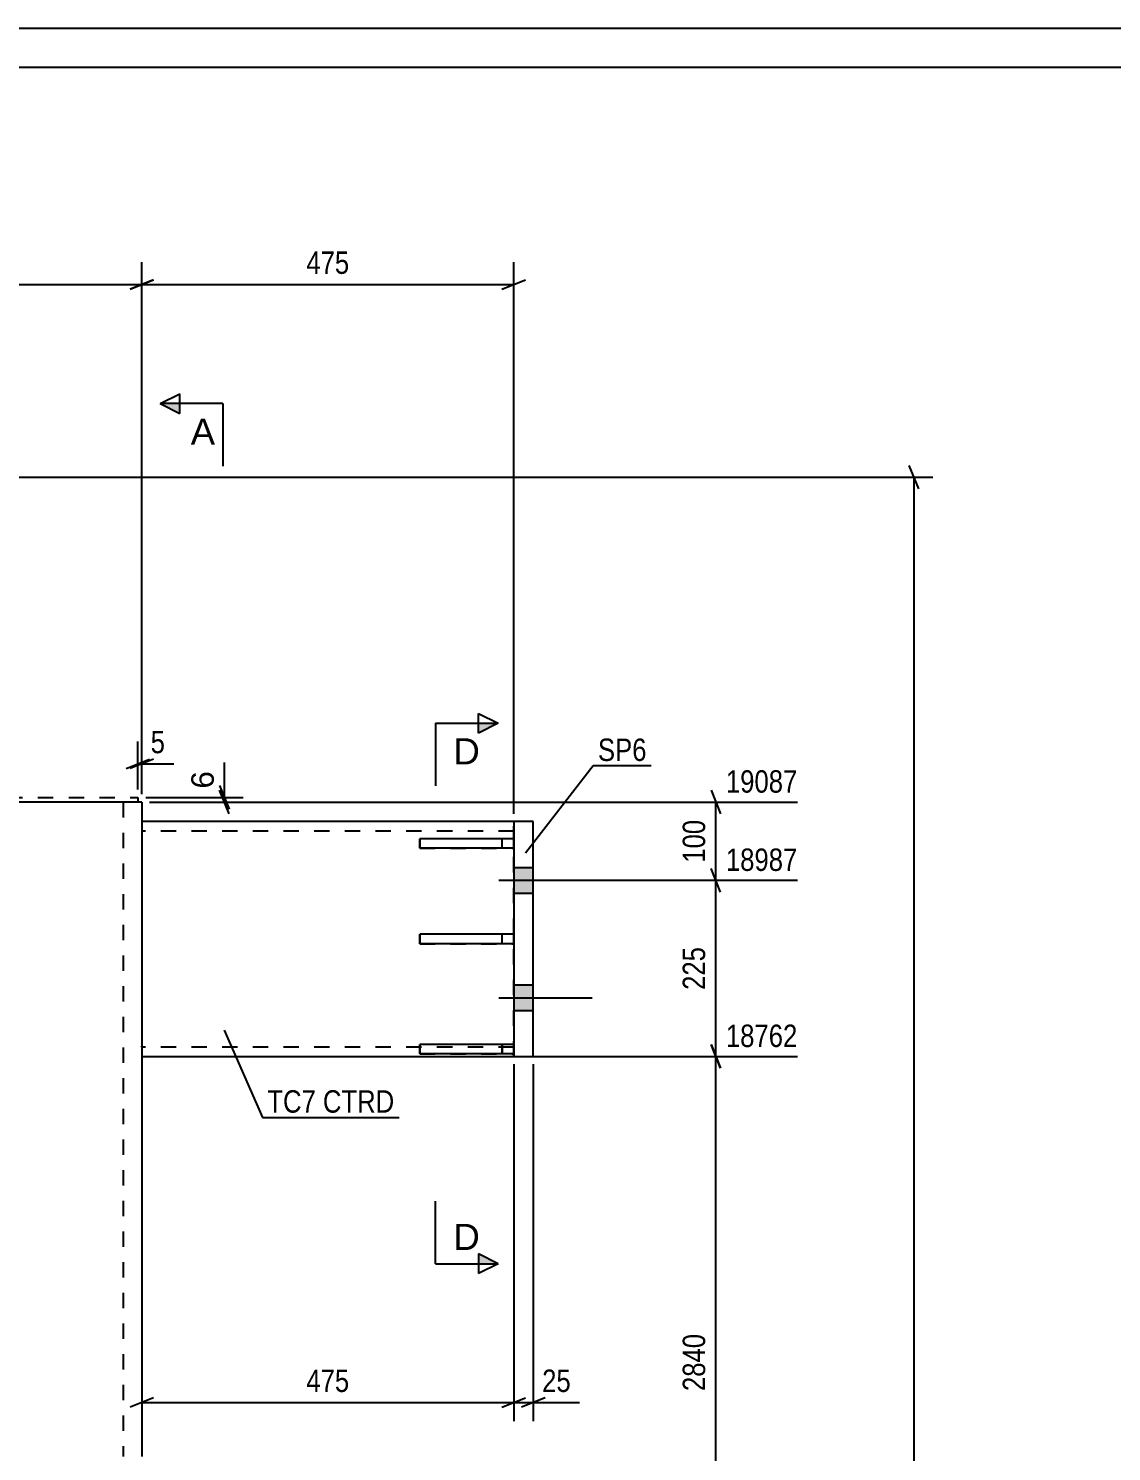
# Model space of a CAD drawing. Header units: millimetres. Extents: x -213 to 628, y -245 to 349.
# Drawn here: x 35.5 to 173.9, y 167.2 to 349.1 of the extents above; entities that cross this region are included whole.
import ezdxf

# ---------------------------------------------------------------- set-up
doc = ezdxf.new("R2010")
doc.units = ezdxf.units.MM
doc.linetypes.add('DXK_LINE_DOT2', pattern=[3.9198, 1.9599, -1.9599])
doc.styles.add('Arial', font='ARIAL.TTF', dxfattribs={"height": 0.2})
doc.styles.add('Arial Narrow', font='ARIALN.TTF', dxfattribs={"height": 0.2})

# ---------------------------------------------------------------- blocks, each defined once
blk = doc.blocks.new('Unknown-284856677-1134')
at = {"color": 5, "linetype": 'Continuous'}
for p, q in [((627.99, 349.07), (-213.01, 349.07)), ((622.99, 344.07), (-208.01, 344.07))]:
    blk.add_line(p, q, dxfattribs=at)
blk = doc.blocks.new('Part-284856677-2988 - 2835')
at = {"color": 2, "linetype": 'Continuous'}
for p, q in [((97.5, 247.72), (97.5, 217.72)), ((100, 247.72), (97.5, 247.72)), ((100, 217.72), (100, 247.72)), ((97.5, 217.72), (100, 217.72))]:
    blk.add_line(p, q, dxfattribs=at)
blk = doc.blocks.new('Part-284856677-2925 - 2835')
at = {"color": 2, "linetype": 'Continuous'}
for p, q in [((97.5, 247.72), (50, 247.72)), ((50, 247.72), (50, 217.72)), ((50, 217.72), (97.5, 217.72))]:
    blk.add_line(p, q, dxfattribs=at)
at = {"color": 7, "linetype": 'DXK_LINE_DOT2'}
for p, q in [((97.5, 217.72), (97.5, 247.72)), ((97.5, 246.52), (50, 246.52)), ((50, 218.92), (50, 219.01)), ((97.5, 218.92), (50, 218.92))]:
    blk.add_line(p, q, dxfattribs=at)
blk = doc.blocks.new('Part-284856677-2954 - 2835')
at = {"color": 7, "linetype": 'DXK_LINE_DOT2'}
for p, q in [((97.51, 233.32), (85.51, 233.32)), ((85.51, 233.32), (85.51, 232.12)), ((96.01, 232.12), (96.01, 233.32)), ((97.51, 232.12), (97.51, 233.32)), ((85.51, 232.12), (97.51, 232.12))]:
    blk.add_line(p, q, dxfattribs=at)
blk = doc.blocks.new('Part-284856677-2955 - 2835')
at = {"color": 7, "linetype": 'DXK_LINE_DOT2'}
for p, q in [((97.51, 219.24), (85.51, 219.24)), ((85.51, 219.24), (85.51, 218.04)), ((96.01, 219.24), (96.01, 218.04)), ((97.51, 218.04), (97.51, 219.24)), ((85.51, 218.04), (97.51, 218.04))]:
    blk.add_line(p, q, dxfattribs=at)
blk = doc.blocks.new('Part-284856677-2956 - 2835')
at = {"color": 2, "linetype": 'Continuous'}
for p, q in [((85.51, 244.34), (85.51, 245.54)), ((97.5, 245.54), (85.51, 245.54)), ((97.51, 245.54), (97.51, 244.34)), ((97.5, 244.34), (85.51, 244.34))]:
    blk.add_line(p, q, dxfattribs=at)
at = {"color": 7, "linetype": 'DXK_LINE_DOT2'}
for p, q in [((96.01, 244.34), (96.01, 245.54)), ((97.5, 245.54), (97.51, 245.54)), ((97.51, 245.54), (97.5, 245.54)), ((97.51, 244.34), (97.5, 244.34)), ((97.51, 244.34), (97.5, 244.34))]:
    blk.add_line(p, q, dxfattribs=at)
blk = doc.blocks.new('Part-284856677-2957 - 2835')
at = {"color": 2, "linetype": 'Continuous'}
for p, q in [((85.51, 232.12), (85.51, 233.32)), ((97.5, 233.32), (85.51, 233.32)), ((97.51, 233.32), (97.51, 232.12)), ((97.5, 232.12), (85.51, 232.12))]:
    blk.add_line(p, q, dxfattribs=at)
at = {"color": 7, "linetype": 'DXK_LINE_DOT2'}
for p, q in [((96.01, 232.12), (96.01, 233.32)), ((97.5, 233.32), (97.51, 233.32)), ((97.51, 233.32), (97.5, 233.32)), ((97.51, 232.12), (97.5, 232.12)), ((97.51, 232.12), (97.5, 232.12))]:
    blk.add_line(p, q, dxfattribs=at)
blk = doc.blocks.new('Part-284856677-2958 - 2835')
at = {"color": 2, "linetype": 'Continuous'}
for p, q in [((85.51, 218.04), (85.51, 219.24)), ((97.5, 219.24), (85.51, 219.24)), ((97.51, 219.24), (97.51, 218.04)), ((97.5, 218.04), (85.51, 218.04))]:
    blk.add_line(p, q, dxfattribs=at)
at = {"color": 7, "linetype": 'DXK_LINE_DOT2'}
for p, q in [((96.01, 218.04), (96.01, 219.24)), ((97.5, 219.24), (97.51, 219.24)), ((97.51, 219.24), (97.5, 219.24)), ((97.51, 218.04), (97.5, 218.04)), ((97.51, 218.04), (97.5, 218.04))]:
    blk.add_line(p, q, dxfattribs=at)
blk = doc.blocks.new('Bolt-284856677-3037 - 2835')
at = {"linetype": 'Continuous'}
for points in [[(97.5, 241.87), (97.5, 238.57), (100, 238.57), (100, 241.87)], [(97.5, 241.87), (97.5, 238.57), (100, 238.57), (100, 241.87)], [(97.5, 226.87), (97.5, 223.57), (100, 223.57), (100, 226.87)], [(97.5, 226.87), (97.5, 223.57), (100, 223.57), (100, 226.87)]]:
    blk.add_hatch(color=1, dxfattribs=at).paths.add_polyline_path(points)
at = {"color": 1, "linetype": 'Continuous'}
for p, q in [((97.5, 241.87), (100, 241.87)), ((97.5, 241.87), (100, 241.87)), ((95.6, 240.22), (107.5, 240.22)), ((95.6, 240.22), (107.5, 240.22)), ((97.5, 238.57), (100, 238.57)), ((97.5, 238.57), (100, 238.57)), ((97.5, 226.87), (100, 226.87)), ((97.5, 226.87), (100, 226.87)), ((95.6, 225.22), (107.5, 225.22)), ((95.6, 225.22), (107.5, 225.22)), ((97.5, 223.57), (100, 223.57)), ((97.5, 223.57), (100, 223.57))]:
    blk.add_line(p, q, dxfattribs=at)
blk = doc.blocks.new('Part-284856677-3039 - 2835')
at = {"color": 2, "linetype": 'Continuous'}
for p, q in [((47.24, 250.22), (14.91, 250.22)), ((50, 250.22), (49.5, 250.22)), ((50, 250.22), (50, 166.61))]:
    blk.add_line(p, q, dxfattribs=at)
at = {"color": 7, "linetype": 'DXK_LINE_DOT2'}
for p, q in [((49.5, 250.22), (46.9, 250.22)), ((47.6, 250.22), (47.6, 166.61))]:
    blk.add_line(p, q, dxfattribs=at)
blk = doc.blocks.new('Part-284856677-3051 - 2835')
at = {"color": 7, "linetype": 'DXK_LINE_DOT2'}
for p, q in [((97.51, 245.54), (85.51, 245.54)), ((85.51, 245.54), (85.51, 244.34)), ((96.01, 244.34), (96.01, 245.54)), ((97.51, 244.34), (97.51, 245.54)), ((85.51, 244.34), (97.51, 244.34))]:
    blk.add_line(p, q, dxfattribs=at)
blk = doc.blocks.new('Part-284856677-3069 - 2835')
at = {"color": 2, "linetype": 'Continuous'}
for p, q in [((-49.5, 250.82), (-49.5, 250.22)), ((-49.5, 250.22), (-47.24, 250.22)), ((49.5, 250.22), (47.24, 250.22)), ((49.5, 250.82), (49.5, 250.22))]:
    blk.add_line(p, q, dxfattribs=at)
at = {"color": 7, "linetype": 'DXK_LINE_DOT2'}
for p, q in [((-49.5, 250.82), (49.5, 250.82)), ((47.24, 250.22), (-47.24, 250.22))]:
    blk.add_line(p, q, dxfattribs=at)
blk = doc.blocks.new('StraightDimension-284856677-9538 - 2835')
at = {"color": 7, "linetype": 'Continuous'}
for p, q in [((122.7, 251.72), (123.9, 248.72)), ((51, 250.22), (133.74, 250.22)), ((123.3, 240.22), (123.3, 250.22)), ((104.21, 240.22), (133.74, 240.22)), ((123.9, 238.72), (122.7, 241.72))]:
    blk.add_line(p, q, dxfattribs=at)
at = {"color": 0, "linetype": 'Continuous'}
blk.add_wipeout([(134.34, 250.82), (134.34, 255.02), (124, 255.02), (124, 250.82)], dxfattribs=at)
at = {"color": 0}
blk.add_wipeout([(122.55, 248.56), (118.35, 248.56), (118.35, 241.87), (122.55, 241.87)], dxfattribs=at)
at = {"color": 3, "linetype": 'Continuous', "style": 'Arial Narrow'}
blk.add_text('19087', height=2.863, dxfattribs=at).set_placement((124.6, 251.42))
at = {"color": 3, "style": 'Arial Narrow'}
blk.add_text('100', height=2.863, rotation=90.0002, dxfattribs=at).set_placement((121.95, 242.47))
blk = doc.blocks.new('StraightDimension-284856677-9539 - 2835')
at = {"color": 7, "linetype": 'Continuous'}
for p, q in [((104.21, 240.22), (133.74, 240.22)), ((123.9, 238.72), (122.7, 241.72)), ((123.3, 217.72), (123.3, 240.22)), ((122.7, 219.22), (123.9, 216.22)), ((98.5, 217.72), (133.74, 217.72))]:
    blk.add_line(p, q, dxfattribs=at)
at = {"color": 0, "linetype": 'Continuous'}
blk.add_wipeout([(134.34, 240.82), (134.34, 245.02), (124, 245.02), (124, 240.82)], dxfattribs=at)
at = {"color": 0}
blk.add_wipeout([(122.55, 232.31), (118.35, 232.31), (118.35, 225.62), (122.55, 225.62)], dxfattribs=at)
at = {"color": 3, "linetype": 'Continuous', "style": 'Arial Narrow'}
blk.add_text('18987', height=2.863, dxfattribs=at).set_placement((124.6, 241.42))
at = {"color": 3, "style": 'Arial Narrow'}
blk.add_text('225', height=2.863, rotation=90.0002, dxfattribs=at).set_placement((121.95, 226.22))
blk = doc.blocks.new('StraightDimension-284856677-9540 - 2835')
at = {"color": 7, "linetype": 'Continuous'}
for p, q in [((123.9, 216.22), (122.7, 219.22)), ((98.5, 217.72), (133.74, 217.72)), ((123.3, 139.51), (123.3, 217.72)), ((122.7, 141.01), (123.9, 138.01)), ((104.21, 139.51), (133.74, 139.51))]:
    blk.add_line(p, q, dxfattribs=at)
at = {"color": 0, "linetype": 'Continuous'}
blk.add_wipeout([(134.34, 218.32), (134.34, 222.52), (124, 222.52), (124, 218.32)], dxfattribs=at)
at = {"color": 0}
blk.add_wipeout([(122.55, 182.87), (118.35, 182.87), (118.35, 174.36), (122.55, 174.36)], dxfattribs=at)
at = {"color": 3, "linetype": 'Continuous', "style": 'Arial Narrow'}
blk.add_text('18762', height=2.863, dxfattribs=at).set_placement((124.6, 218.92))
at = {"color": 3, "style": 'Arial Narrow'}
blk.add_text('2840', height=2.863, rotation=90.0002, dxfattribs=at).set_placement((121.95, 174.96))
blk = doc.blocks.new('StraightDimension-284856677-3266 - 2835')
at = {"color": 7, "linetype": 'Continuous'}
for p, q in [((49.5, 251.82), (49.5, 257.96)), ((50, 251.22), (50, 257.96)), ((48, 254.51), (51, 255.71)), ((51.5, 255.71), (48.5, 254.51)), ((49.5, 255.11), (50, 255.11))]:
    blk.add_line(p, q, dxfattribs=at)
at = {"color": 0}
blk.add_wipeout([(53.55, 255.86), (53.55, 260.06), (50.53, 260.06), (50.53, 255.86)], dxfattribs=at)
at = {"color": 7, "linetype": 'Continuous'}
blk.add_line((50, 255.11), (54.08, 255.11), dxfattribs=at)
blk.add_line((50, 255.11), (54.08, 255.11), dxfattribs=at)
at = {"color": 3, "style": 'Arial Narrow'}
blk.add_text('5', height=2.86, dxfattribs=at).set_placement((51.13, 256.46))
blk = doc.blocks.new('StraightDimension-284856677-3620 - 2835')
at = {"color": 7, "linetype": 'Continuous'}
for p, q in [((59.94, 252.32), (61.14, 249.32)), ((61.14, 248.72), (59.94, 251.72)), ((50.5, 250.82), (62.94, 250.82)), ((51, 250.22), (62.94, 250.22)), ((60.54, 250.22), (60.54, 250.82))]:
    blk.add_line(p, q, dxfattribs=at)
at = {"color": 0}
blk.add_wipeout([(59.79, 254.77), (55.59, 254.77), (55.59, 251.34), (59.79, 251.34)], dxfattribs=at)
at = {"color": 7, "linetype": 'Continuous'}
blk.add_line((60.54, 250.82), (60.54, 255.29), dxfattribs=at)
blk.add_line((60.54, 250.82), (60.54, 255.29), dxfattribs=at)
at = {"color": 3, "style": 'Arial'}
blk.add_text('6', height=2.87, rotation=90.0002, dxfattribs=at).set_placement((59.19, 251.94))
blk = doc.blocks.new('StraightDimension-284856677-7200 - 2835')
at = {"color": 7, "linetype": 'Continuous'}
for p, q in [((50, 251.22), (50, 319.21)), ((97.5, 248.72), (97.5, 319.21)), ((51.5, 316.96), (48.5, 315.76)), ((96, 315.76), (99, 316.96)), ((50, 316.36), (97.5, 316.36))]:
    blk.add_line(p, q, dxfattribs=at)
at = {"color": 0}
blk.add_wipeout([(77.09, 317.11), (77.09, 321.31), (70.41, 321.31), (70.41, 317.11)], dxfattribs=at)
at = {"color": 3, "style": 'Arial Narrow'}
blk.add_text('475', height=2.863, dxfattribs=at).set_placement((71.01, 317.71))
blk = doc.blocks.new('StraightDimension-284856677-7201 - 2835')
at = {"color": 7, "linetype": 'Continuous'}
for p, q in [((0, 251.82), (0, 319.21)), ((50, 251.22), (50, 319.21)), ((1.5, 316.96), (-1.5, 315.76)), ((48.5, 315.76), (51.5, 316.96)), ((0, 316.36), (50, 316.36))]:
    blk.add_line(p, q, dxfattribs=at)
at = {"color": 0}
blk.add_wipeout([(28.34, 317.11), (28.34, 321.31), (21.66, 321.31), (21.66, 317.11)], dxfattribs=at)
at = {"color": 3, "style": 'Arial Narrow'}
blk.add_text('500', height=2.863, dxfattribs=at).set_placement((22.26, 317.71))
blk = doc.blocks.new('StraightDimension-284856677-9608 - 2835')
at = {"color": 7, "linetype": 'Continuous'}
for p, q in [((97.5, 216.72), (97.5, 171.09)), ((100, 216.72), (100, 171.09)), ((96, 172.89), (99, 174.09)), ((97.5, 173.49), (100, 173.49)), ((101.5, 174.09), (98.5, 172.89))]:
    blk.add_line(p, q, dxfattribs=at)
at = {"color": 0}
blk.add_wipeout([(105.38, 174.24), (105.38, 178.44), (100.53, 178.44), (100.53, 174.24)], dxfattribs=at)
at = {"color": 7, "linetype": 'Continuous'}
blk.add_line((100, 173.49), (105.91, 173.49), dxfattribs=at)
blk.add_line((100, 173.49), (105.91, 173.49), dxfattribs=at)
at = {"color": 3, "style": 'Arial Narrow'}
blk.add_text('25', height=2.863, dxfattribs=at).set_placement((101.13, 174.84))
blk = doc.blocks.new('StraightDimension-284856677-9609 - 2835')
at = {"color": 7, "linetype": 'Continuous'}
for p, q in [((50, 216.72), (50, 171.09)), ((97.5, 216.72), (97.5, 171.09)), ((51.5, 174.09), (48.5, 172.89)), ((50, 173.49), (97.5, 173.49)), ((96, 172.89), (99, 174.09))]:
    blk.add_line(p, q, dxfattribs=at)
at = {"color": 0}
blk.add_wipeout([(77.1, 174.24), (77.1, 178.44), (70.41, 178.44), (70.41, 174.24)], dxfattribs=at)
at = {"color": 3, "style": 'Arial Narrow'}
blk.add_text('475', height=2.863, dxfattribs=at).set_placement((71.01, 174.84))
blk = doc.blocks.new('StraightDimension-284856677-15393 - 2835')
at = {"color": 7, "linetype": 'Continuous'}
for p, q in [((149.23, 290.24), (148.03, 293.24)), ((5.91, 291.74), (151.03, 291.74)), ((148.63, 0), (148.63, 291.74))]:
    blk.add_line(p, q, dxfattribs=at)
blk = doc.blocks.new('Mark-284856677-2921 - 2835')
at = {"color": 0}
blk.add_wipeout([(72.23, 210.53), (72.23, 213.53), (66.03, 213.53), (66.03, 210.53)], dxfattribs=at)
blk.add_wipeout([(72.23, 210.53), (72.23, 213.53), (66.03, 213.53), (66.03, 210.53)], dxfattribs=at)
at = {"color": 30, "linetype": 'Continuous'}
blk.add_line((60.52, 221.07), (65.43, 209.93), dxfattribs=at)
at = {"color": 3, "style": 'Arial Narrow'}
blk.add_text('TC7', height=2.863, dxfattribs=at).set_placement((66.03, 210.53))
at = {"color": 0}
blk.add_wipeout([(82.26, 210.53), (82.26, 213.53), (73.13, 213.53), (73.13, 210.53)], dxfattribs=at)
blk.add_wipeout([(82.26, 210.53), (82.26, 213.53), (73.13, 213.53), (73.13, 210.53)], dxfattribs=at)
at = {"color": 30, "linetype": 'Continuous'}
blk.add_line((65.43, 209.93), (82.86, 209.93), dxfattribs=at)
at = {"color": 3, "style": 'Arial Narrow'}
blk.add_text('CTRD', height=2.863, dxfattribs=at).set_placement((73.13, 210.53))
blk = doc.blocks.new('SectionMark-284856677-3642 - 2835')
at = {"linetype": 'Continuous'}
blk.add_hatch(color=6, dxfattribs=at).paths.add_polyline_path([(54.85, 301.13), (54.85, 299.88), (52.35, 301.13)])
at = {"color": 6, "linetype": 'Continuous'}
for p, q in [((52.35, 301.13), (54.85, 302.38)), ((54.85, 299.88), (54.85, 302.38)), ((60.35, 301.13), (52.35, 301.13)), ((52.35, 301.13), (54.85, 299.88)), ((60.35, 301.13), (60.35, 293.13))]:
    blk.add_line(p, q, dxfattribs=at)
at = {"color": 0, "linetype": 'Continuous'}
blk.add_wipeout([(59.35, 295.88), (59.35, 299.38), (56.24, 299.38), (56.24, 295.88)], dxfattribs=at)
at = {"color": 3, "linetype": 'Continuous', "style": 'Arial'}
blk.add_text('A', height=3.34, rotation=-0.0115, dxfattribs=at).set_placement((56.24, 295.88))
blk = doc.blocks.new('Mark-284856677-2984 - 2835')
at = {"color": 0}
blk.add_wipeout([(114.47, 255.47), (114.47, 258.47), (108.26, 258.47), (108.26, 255.47)], dxfattribs=at)
blk.add_wipeout([(114.47, 255.47), (114.47, 258.47), (108.26, 258.47), (108.26, 255.47)], dxfattribs=at)
at = {"color": 30, "linetype": 'Continuous'}
for p, q in [((98.99, 243.74), (107.66, 254.87)), ((107.66, 254.87), (115.07, 254.87))]:
    blk.add_line(p, q, dxfattribs=at)
at = {"color": 3, "style": 'Arial Narrow'}
blk.add_text('SP6', height=2.863, dxfattribs=at).set_placement((108.26, 255.47))
blk = doc.blocks.new('SectionMark-284856677-3638 - 2835')
at = {"color": 6, "linetype": 'Continuous'}
for p, q in [((87.5, 260.28), (87.5, 252.28)), ((87.5, 260.28), (95.5, 260.28)), ((93, 261.53), (95.5, 260.28)), ((87.5, 191.23), (87.5, 199.23)), ((87.5, 191.23), (95.5, 191.23)), ((95.5, 191.23), (93, 189.98))]:
    blk.add_line(p, q, dxfattribs=at)
at = {"color": 0, "linetype": 'Continuous'}
for points in [[(93.17, 255.03), (93.17, 258.53), (88.5, 258.53), (88.5, 255.03)], [(93.17, 192.98), (93.17, 196.48), (88.5, 196.48), (88.5, 192.98)]]:
    blk.add_wipeout(points, dxfattribs=at)
at = {"linetype": 'Continuous'}
for points in [[(93, 259.03), (93, 260.28), (95.5, 260.28)], [(93, 191.23), (93, 192.48), (95.5, 191.23)]]:
    blk.add_hatch(color=6, dxfattribs=at).paths.add_polyline_path(points)
at = {"color": 6, "linetype": 'Continuous'}
for p, q in [((93, 259.03), (93, 261.53)), ((95.5, 260.28), (93, 259.03)), ((95.5, 191.23), (93, 192.48)), ((93, 192.48), (93, 189.98))]:
    blk.add_line(p, q, dxfattribs=at)
at = {"color": 3, "linetype": 'Continuous', "style": 'Arial'}
for p in [(88.5, 255.03), (88.5, 192.98)]:
    blk.add_text(' D', height=3.343, dxfattribs=at).set_placement(p)

msp = doc.modelspace()

# ---------------------------------------------------------------- block references
for name in ['Unknown-284856677-1134', 'Part-284856677-3039 - 2835', 'Part-284856677-3069 - 2835', 'Part-284856677-2925 - 2835', 'Part-284856677-2988 - 2835', 'Part-284856677-2956 - 2835', 'Part-284856677-3051 - 2835', 'Bolt-284856677-3037 - 2835', 'Part-284856677-2954 - 2835', 'Part-284856677-2957 - 2835', 'Part-284856677-2955 - 2835', 'Part-284856677-2958 - 2835']:
    msp.add_blockref(name, (0, 0))

# ---------------------------------------------------------------- next in the draw order: block references
msp.add_blockref('StraightDimension-284856677-9538 - 2835', (0, 0))

# ---------------------------------------------------------------- next in the draw order: block references
for name in ['StraightDimension-284856677-3266 - 2835', 'StraightDimension-284856677-9539 - 2835']:
    msp.add_blockref(name, (0, 0))

# ---------------------------------------------------------------- next in the draw order: block references
for name in ['StraightDimension-284856677-3620 - 2835', 'StraightDimension-284856677-9540 - 2835']:
    msp.add_blockref(name, (0, 0))

# ---------------------------------------------------------------- next in the draw order: block references
for name in ['StraightDimension-284856677-7200 - 2835', 'StraightDimension-284856677-9608 - 2835']:
    msp.add_blockref(name, (0, 0))

# ---------------------------------------------------------------- next in the draw order: block references
for name in ['StraightDimension-284856677-7201 - 2835', 'StraightDimension-284856677-9609 - 2835']:
    msp.add_blockref(name, (0, 0))

# ---------------------------------------------------------------- next in the draw order: block references
msp.add_blockref('StraightDimension-284856677-15393 - 2835', (0, 0))

# ---------------------------------------------------------------- next in the draw order: block references
for name in ['SectionMark-284856677-3638 - 2835', 'Mark-284856677-2984 - 2835', 'Mark-284856677-2921 - 2835']:
    msp.add_blockref(name, (0, 0))

# ---------------------------------------------------------------- next in the draw order: block references
msp.add_blockref('SectionMark-284856677-3642 - 2835', (0, 0))

doc.saveas('drawing.dxf')
